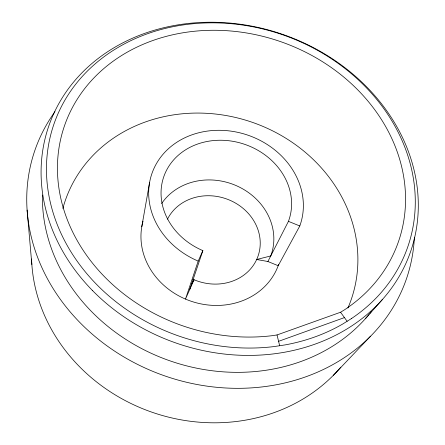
<?xml version="1.0" encoding="UTF-8"?>
<svg xmlns="http://www.w3.org/2000/svg" width="445" height="445" viewBox="0 0 445 445"><rect width="100%" height="100%" fill="white"/><g stroke="black" fill="none" stroke-linecap="round" stroke-linejoin="round"><path stroke-width="0.67" d="M141.788 226.728L149.548 182.762M161.646 203.532A60.943 53.967 19.3 0 1 238.514 186.678A60.943 53.967 19.3 0 1 270.732 255.964L256.676 259.496L267.896 261.504L278.197 265.715L299.791 225.971L288.438 221.354A66.21 57.149 19.3 0 0 247.526 145.365A66.21 57.149 19.3 0 0 164.978 173.595A66.21 57.149 19.3 0 0 202.87 250.618L198.192 261.104L185.487 299.079L194.053 279.733L191.6 284.01M189.798 289.345L202.87 250.618M267.896 261.504L288.438 221.354M365.573 318.486L382.383 299.541M333.311 375.352L370.59 336.186M340.559 312.245L344.486 309.826A176.748 150.282 19.3 0 0 314.621 56.999A176.748 150.282 19.3 0 0 58.94 148.28A176.748 150.282 19.3 0 0 272.012 335.702L277.029 334.952L340.559 312.245L347.122 321.279M278.587 341.321L344.441 317.591M277.029 334.952L279.66 345.726M27.106 210.073L31.851 264.514M340.809 367.181A173.411 156.078 19.3 0 1 151.567 412.07A173.411 156.078 19.3 0 1 31.573 258.984M414.39 237.196A196.573 170.658 19.3 0 1 164.433 375.78A196.573 170.658 19.3 0 1 54.958 111.684M371.386 311.522A181.66 157.558 19.3 0 1 369.778 313.541M368.955 314.543A181.66 157.558 19.3 0 1 166.742 359.694A181.66 157.558 19.3 0 1 42.42 195.021M62.867 208.455A151.294 134.957 19.3 0 1 252.777 122.481A151.294 134.957 19.3 0 1 347.912 308.023M278.659 264.408A71.206 63.329 19.3 0 1 192.618 301.727A71.206 63.329 19.3 0 1 143.006 221.293M198.192 261.104A78.448 67.735 19.3 0 1 153.291 169.968A78.448 67.735 19.3 0 1 250.83 136.237A78.448 67.735 19.3 0 1 299.791 225.971M167.47 219.185A49 43.56 19.3 0 1 231.144 200.812A49 43.56 19.3 0 1 256.276 260.342A49 43.56 19.3 0 1 192.796 279.182M351.283 318.681L342.939 323.888A187.267 159.327 19.3 0 1 284.984 344.92L274.315 346.538A187.267 159.327 19.3 0 1 47.96 148.558A187.267 159.327 19.3 0 1 318.258 50.741A187.267 159.327 19.3 0 1 351.283 318.681M92.421 290.452A191.489 163.27 19.3 0 0 410.346 252.321A191.489 163.27 19.3 0 0 186.305 23.696A191.489 163.27 19.3 0 0 92.421 290.452"/></g></svg>
